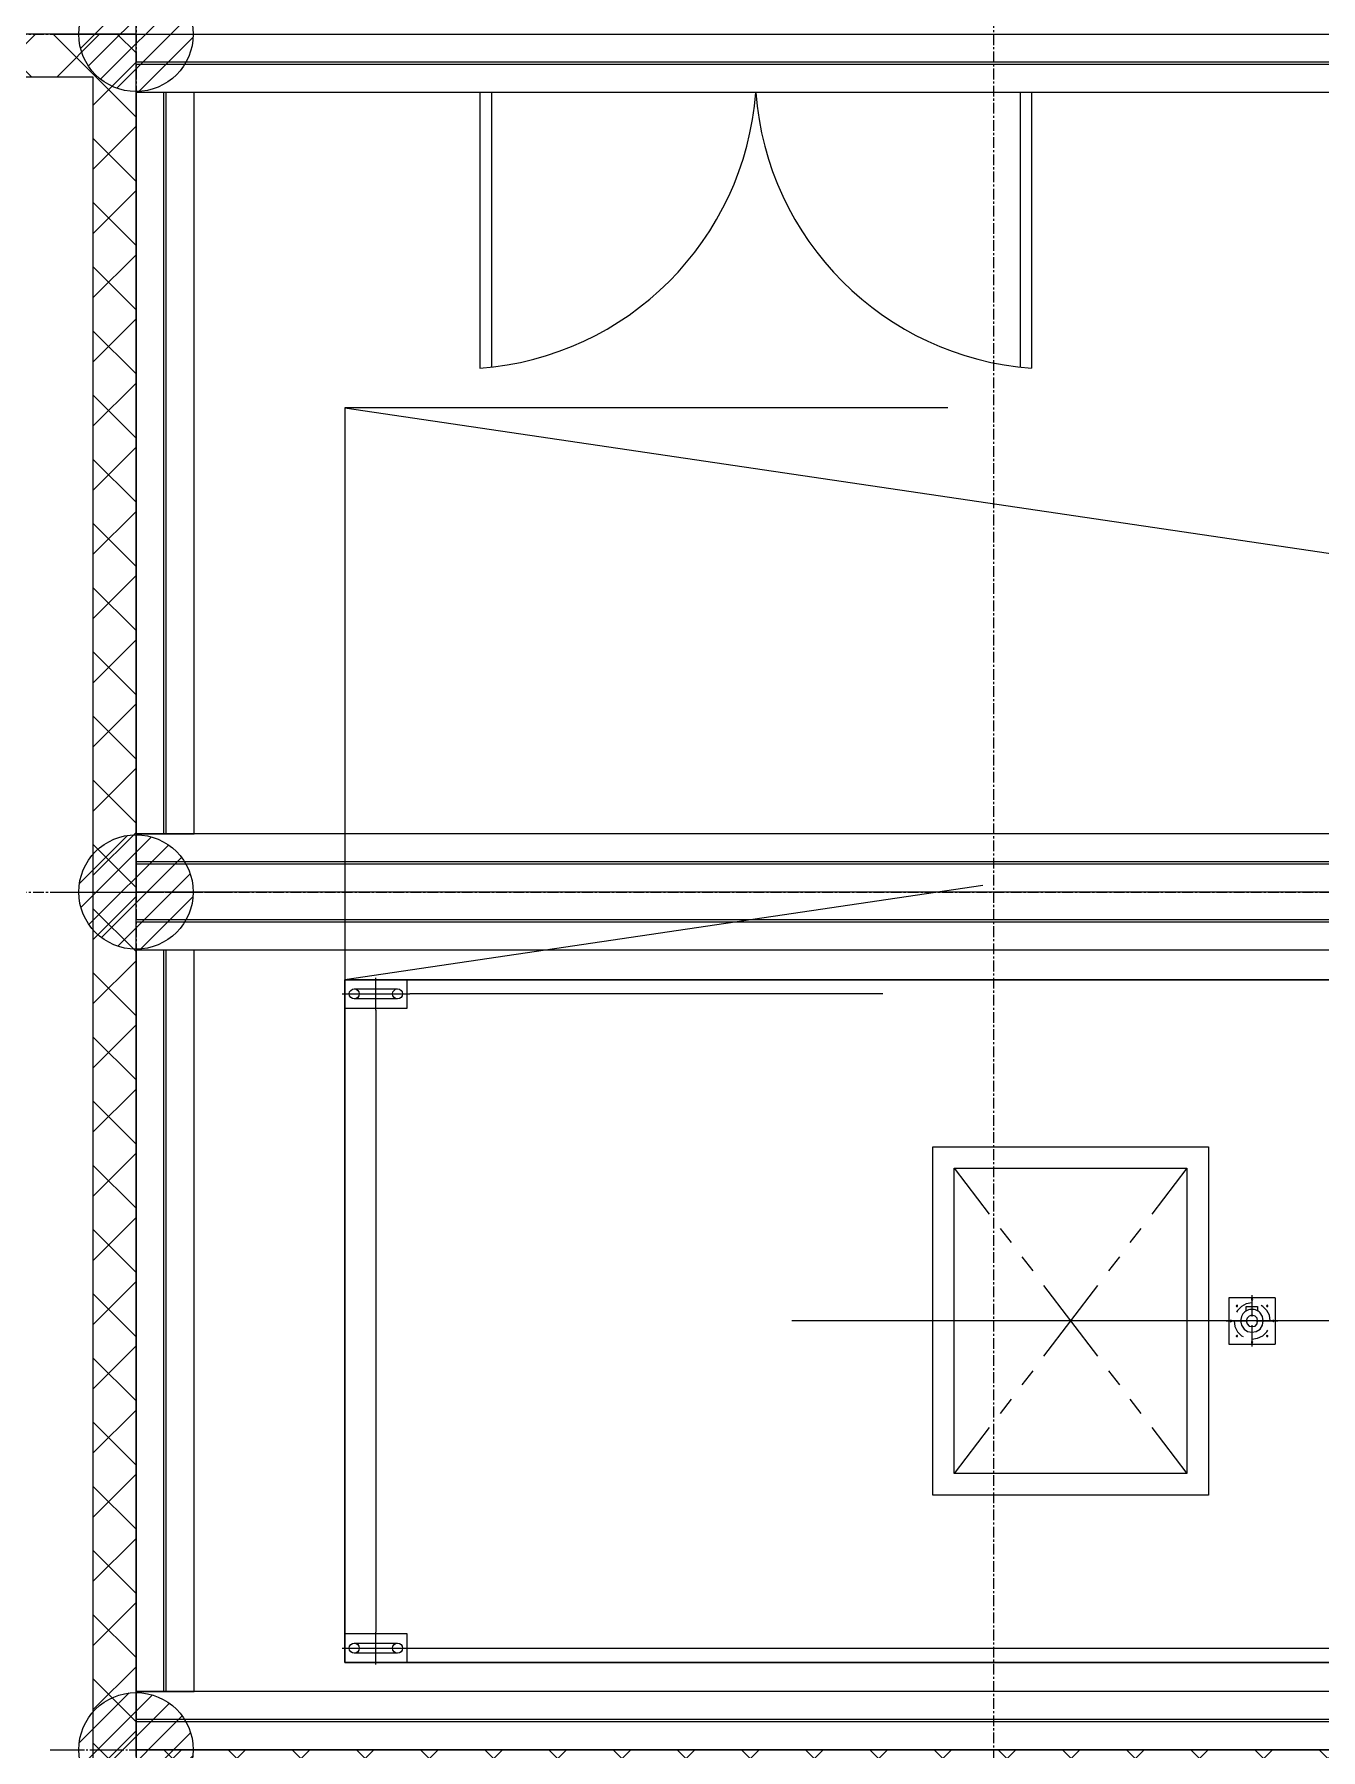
# Model space of a CAD drawing. Header units: millimetres. Extents: x 4080735 to 4152075, y -451436 to -400976.
# Drawn here: x 4114452 to 4118952, y -444662 to -438662 of the extents above; entities that cross this region are included whole.
import ezdxf

# ---------------------------------------------------------------- set-up
doc = ezdxf.new("R2010")
doc.units = ezdxf.units.MM
doc.header["$LTSCALE"] = 60
for name, pattern in [('120', [23, 20, -1, 1, -1]), ('CEN', [62, 60, -1, 0, -1]), ('CEN1', [1.4, 0.8, -0.2, 0.2, -0.2]), ('CENTER', [2, 1.25, -0.25, 0.25, -0.25]), ('DASHED', [19.049999999999997, 12.7, -6.35]), ('HIDDEN', [0.375, 0.25, -0.125])]:
    doc.linetypes.add(name, pattern=pattern)
for name, color, linetype in [('1CEN', 1, 'CEN'), ('1ST FL FW1-2', 3, 'Continuous'), ('CEN', 1, 'CENTER'), ('DIM-SCALE', 7, 'Continuous'), ('DOOR', 3, 'Continuous'), ('EQUIPMENT', 6, 'Continuous'), ('PDF_Geomertry', 7, 'Continuous'), ('PILE', 4, 'Continuous')]:
    doc.layers.add(name, color=color, linetype=linetype)

# ---------------------------------------------------------------- blocks, each defined once
blk = doc.blocks.new('외각')
at = {"color": 8, "linetype": 'HIDDEN', "ltscale": 0.1}
for p, q in [((-15.99999999519787, -12977.7550000003), (-15015.99999999636, -12977.7550000003)), ((-15.99999999519787, -12985.24500000029), (-15015.99999999636, -12985.24500000029)), ((-14918.24499999397, -15676.99999999991), (-14918.24499999412, -13082.99999999895)), ((-14910.75499999398, -15676.99999999991), (-14910.75499999413, -13082.99999999895)), ((-15.99999999519787, -15774.75499999878), (-15015.99999999636, -15774.75499999878)), ((-15.99999999519787, -15782.24499999877), (-15015.99999999636, -15782.24499999877)), ((-15.99999999519787, -15977.7550000003), (-15015.99999999636, -15977.7550000003)), ((-15.99999999519787, -15985.24500000029), (-15015.99999999636, -15985.24500000029)), ((-14918.24499999397, -18676.99999999991), (-14918.24499999412, -16082.99999999895)), ((-14910.75499999398, -18676.99999999991), (-14910.75499999413, -16082.99999999895)), ((-15.99999999519787, -18774.75499999878), (-15015.99999999636, -18774.75499999878)), ((-15.99999999519787, -18782.24499999877), (-15015.99999999636, -18782.24499999877))]:
    blk.add_line(p, q, dxfattribs=at)
at = {"color": 8}
for points in [[(-15.99999999631837, -13082.99999999884), (-15015.99999999632, -13083.00000000093), (-15015.99999999632, -12879.99999999983), (-15.99999999399006, -12879.99999999884)], [(-14812.99999999398, -13082.99999999895), (-15015.99999999398, -13082.99999999895), (-15015.99999999398, -15676.99999999878), (-14812.99999999398, -15677.00000000012)], [(-15.99999999631837, -15676.99999999878), (-15015.99999999632, -15676.99999999668), (-15015.99999999632, -15879.99999999779), (-15.99999999399006, -15879.99999999878)], [(-15.99999999631837, -16082.99999999884), (-15015.99999999632, -16083.00000000093), (-15015.99999999632, -15879.99999999983), (-15.99999999399006, -15879.99999999884)], [(-14812.99999999398, -16082.99999999895), (-15015.99999999398, -16082.99999999895), (-15015.99999999398, -18676.99999999878), (-14812.99999999398, -18677.00000000012)], [(-15.99999999631837, -18676.99999999878), (-15015.99999999632, -18676.99999999668), (-15015.99999999632, -18879.99999999779), (-15.99999999399006, -18879.99999999878)]]:
    blk.add_lwpolyline(points, close=True, dxfattribs=at)
blk = doc.blocks.new('EQ')
at = {"color": 253, "linetype": 'DASHED', "ltscale": 10}
for p, q in [((-0.02178134478162974, 2000), (-0.04356268956325948, 0)), ((13539.97821865522, 2000), (-0.02178134478162974, 2000)), ((13539.97821865522, 2000), (-0.02178134478162974, 0)), ((-0.02178134478162974, 2000), (13539.97821865522, 0)), ((13312.09218961571, -49.70670629665256), (227.8424663498299, -49.70670629665256)), ((109.3117935010232, -106.2955553596839), (109.3335748458048, -2281.704444642179)), ((227.8642476946115, -2338.293293704279), (13312.11397096049, -2338.293293704279))]:
    blk.add_line(p, q, dxfattribs=at)
at = {"color": 253, "linetype": 'CEN1', "ltscale": 500}
blk.add_line((13237.32397476386, -1193.221315810457), (1563.754420954268, -1193.221315810457), dxfattribs=at)
at = {"color": 253}
blk.add_lwpolyline([(-0.02178134478162974, -2388), (-0.02178134478162974, 0), (13539.97821865522, 0), (13539.97821865522, -2388)], close=True, dxfattribs=at)
for centre in [(33.60509940586053, -49.70670629665256), (33.60509940586053, -49.70670629665256), (185.0184875961859, -49.70670629665256), (185.0184875961859, -49.70670629665256), (33.62688075064216, -2338.293293704279), (33.62688075064216, -2338.293293704279), (185.0402689409675, -2338.293293704279), (185.0402689409675, -2338.293293704279)]:
    blk.add_circle(centre, 17.58847864251584, dxfattribs=at)
at = {"layer": 'EQUIPMENT', "color": 253}
blk.add_lwpolyline([(0, -2388), (13540, -2388), (13540, 0), (0, 0)], close=True, dxfattribs=at)
blk.add_lwpolyline([(0, -2388), (13540, -2388), (13540, 0), (0, 0)], close=True, dxfattribs=at)
at = {"layer": 'PDF_Geomertry', "color": 253, "lineweight": 0}
for p, q in [((33.60509940586053, -32.11822765413672), (185.0184875961859, -32.11822765413672)), ((185.0184875961859, -67.2951849391684), (33.60509940586053, -67.2951849391684)), ((33.62688075064216, -2320.704815061763), (185.0402689409675, -2320.704815061763)), ((185.0402689409675, -2355.881772346795), (33.62688075064216, -2355.881772346795))]:
    blk.add_line(p, q, dxfattribs=at)
for points in [[(-0.04356268956325948, 0), (-0.04356268956325948, -99.41341259237379), (218.6671496916097, -99.41341259237379), (218.6671496916097, 0), (-0.04356268956325948, 0)], [(109.3117935010232, -106.2955553596839), (109.3117935010232, 6.882142765447497)], [(-9.218879347899929, -49.70670629665256), (227.8424663498299, -49.70670629665256)], [(2057.234371483792, -1803.461408544332), (2057.234371483792, -584.5074767526239), (3022.303161685239, -584.5074767526239), (3022.303161685239, -1803.461408544332), (2057.234371483792, -1803.461408544332)], [(2132.176382897305, -1726.990030331537), (2132.176382897305, -659.4494879618287), (2945.831784908427, -659.4494879618287), (2945.831784908427, -1726.990030331537), (2132.176382897305, -1726.990030331537)], [(2132.176382897305, -659.4494879618287), (2254.530663532321, -820.0390684669837)], [(2945.831395947258, -659.4525980092585), (2823.477115380461, -820.0421796105802)], [(2292.765962925507, -870.5112349577248), (2331.00165134808, -919.4524799669161)], [(2785.24181591894, -870.5143460994586), (2747.006127564935, -919.4555922010913)], [(2369.237339702318, -969.9246453614905), (2407.473028056556, -1018.865892558359)], [(2710.299804505543, -969.9277586918324), (2672.064116082969, -1018.869003701024)], [(2444.179351184168, -1069.338059047237), (2633.828427728848, -1317.104572574608)], [(2633.828427728848, -1069.341169095598), (2444.179351184168, -1317.107684811577)], [(3254.780690002372, -1112.182067214511), (3092.661355717923, -1112.182067214511), (3092.661355717923, -1274.301012537442), (3254.780690002372, -1274.301012537442)], [(3123.251773373806, -1141.241565236822), (3123.251773373806, -1139.712200419046), (3121.722408078844, -1138.182834507897), (3120.193042783882, -1139.712200419046), (3118.663677488919, -1141.241565236822), (3120.193042783882, -1142.770928956568), (3123.251773373806, -1142.770928956568), (3123.251773373806, -1141.241565236822)], [(3123.251773373806, -1142.770928956568), (3118.663677488919, -1138.182834507897)], [(3173.720828379621, -1130.53445266746), (3153.838301555021, -1133.593183394521), (3137.014505320229, -1142.769373387098), (3123.249828636413, -1156.535216680728), (3120.190709085553, -1162.652678132989)], [(3176.781114813872, -1118.299529760145), (3175.25174945069, -1116.770164946094), (3172.193018860766, -1116.770164946094), (3172.193018860766, -1121.358260489069), (3175.25174945069, -1121.358260489069), (3176.781114813872, -1118.299529760145)], [(3173.720828379621, -1103.005877222866), (3173.720828379621, -1177.947888432071)], [(3173.722384155844, -1121.358260489069), (3173.722384155844, -1115.240797941573)], [(3237.957282728632, -1191.712176155299), (3237.957282728632, -1193.241539875977), (3234.898552070488, -1173.359792889096), (3225.721971339779, -1156.535216680728), (3211.956905694911, -1142.770928956568), (3205.839444515179, -1139.710642660037)], [(3228.781090890756, -1141.241565236822), (3228.781090890756, -1139.712200419046), (3227.25172559591, -1138.182834507897), (3225.722360301064, -1139.712200419046), (3224.192995006102, -1141.241565236822), (3225.722360301064, -1142.770928956568), (3228.781090890756, -1142.770928956568), (3228.781090890756, -1141.241565236822)], [(3224.192995006102, -1142.770928956568), (3228.781090890756, -1138.182834507897)], [(3254.780301041086, -1112.182067214511), (3254.780301041086, -1274.301012537442)], [(3083.485163880163, -1193.241539875977), (3158.427175362012, -1193.241539875977)], [(3101.839103332139, -1193.241539875977), (3101.839103332139, -1191.712176155299), (3097.251007447368, -1191.712176155299), (3097.251007447368, -1194.770906880498), (3098.780372742214, -1196.300270603038), (3101.839103332139, -1194.770906880498), (3101.839103332139, -1193.241539875977), (3095.721253191237, -1193.241539875977)], [(3111.013739325339, -1193.241539875977), (3114.072469915263, -1213.123290144838), (3123.249050714192, -1231.477230076678), (3137.014116359176, -1245.241517798975), (3143.131577538792, -1248.300248525105)], [(3153.83907940879, -1158.064583684318), (3153.83907940879, -1142.769373387098), (3193.604133126442, -1142.769373387098)], [(3193.604133126442, -1193.241539875977), (3192.07476783148, -1184.065349884331), (3184.427552327397, -1176.418521426618), (3173.721606301842, -1173.359792889096), (3164.545025502797, -1176.418521426618), (3156.897810067167, -1184.065349884331), (3153.83907940879, -1193.241539875977), (3156.897810067167, -1203.947096872143), (3164.545025502797, -1211.595480900258), (3173.721606301842, -1213.123290144838), (3184.427552327397, -1211.595480900258), (3192.07476783148, -1203.947096872143), (3193.604133126442, -1193.241539875977)], [(3189.016037173336, -1193.241539875977), (3263.958048655069, -1193.241539875977)], [(3193.604133126442, -1142.770928956568), (3193.604133126442, -1158.06613925565)], [(3251.723126227502, -1193.241539875977), (3250.19376093254, -1191.712176155299), (3247.135030342615, -1191.712176155299), (3245.6052760866, -1193.241539875977), (3247.135030342615, -1194.770906880498), (3248.664395637694, -1196.300270603038), (3250.19376093254, -1194.770906880498), (3251.723126227502, -1193.241539875977), (3245.6052760866, -1193.241539875977)], [(3123.251773373806, -1246.77088261582), (3123.251773373806, -1245.241517798975), (3121.722408078844, -1243.712150794454), (3120.193042783882, -1245.241517798975), (3118.663677488919, -1246.77088261582), (3120.193042783882, -1248.300248525105), (3123.251773373806, -1248.300248525105), (3123.251773373806, -1246.77088261582)], [(3123.251773373806, -1243.712150794454), (3118.663677488919, -1248.300248525105)], [(3173.720828379621, -1208.536750174128), (3173.720828379621, -1283.478760289028)], [(3173.720828379621, -1257.477994087152), (3193.603355204104, -1254.41926554963), (3211.956516733859, -1245.243073369376), (3225.721193417558, -1231.477230076678), (3228.780312968418, -1225.359768621624)], [(3228.781090890756, -1246.77088261582), (3228.781090890756, -1245.241517798975), (3227.25172559591, -1243.712150794454), (3224.192995006102, -1246.77088261582), (3225.722360301064, -1248.300248525105), (3228.781090890756, -1248.300248525105), (3228.781090890756, -1246.77088261582)], [(3224.192995006102, -1243.712150794454), (3228.781090890756, -1248.300248525105)], [(3176.781114813872, -1268.183553271927), (3175.25174945069, -1266.65418736171), (3173.722384155844, -1265.124822545797), (3172.193018860766, -1266.65418736171), (3172.193018860766, -1269.71291808784), (3173.722384155844, -1271.242281811312), (3175.25174945069, -1269.71291808784), (3176.781114813872, -1268.183553271927)], [(3173.722384155844, -1265.124822545797), (3173.722384155844, -1271.242281811312)], [(2407.473028056556, -1367.579851302318), (2369.237339702318, -1416.521096308716)], [(2672.064116082969, -1367.576737971045), (2710.299804505543, -1416.517985167913)], [(2331.00165134808, -1466.993261705153), (2292.765962925507, -1517.463873717934)], [(2747.006127564935, -1466.990151656792), (2785.24181591894, -1517.4607625762)], [(2254.530274571269, -1566.406675390899), (2132.175994004589, -1726.99625371024)], [(2823.477504341514, -1566.40356206242), (2945.831784908427, -1726.993143661879)], [(-9.197098003118299, -2338.293293704279), (227.8642476946115, -2338.293293704279)], [(-0.02178134478162974, -2288.586587407626), (-0.02178134478162974, -2388), (218.6889310363913, -2388), (218.6889310363913, -2288.586587407626), (-0.02178134478162974, -2288.586587407626)], [(109.3335748458048, -2394.88214276731), (109.3335748458048, -2281.704444642179)]]:
    blk.add_lwpolyline(points, dxfattribs=at)
blk.add_lwpolyline([(3213.487437873264, -1193.241539875977), (3210.428707283456, -1177.946332859807), (3202.781491779257, -1165.711409953423, 0.5419022632257263), (3137.016061096452, -1177.946332859807), (3133.957330506644, -1193.241539875977), (3137.016061096452, -1208.536750174128), (3146.192641895497, -1222.301037896425), (3158.427953215898, -1229.947863072157), (3173.722384155844, -1233.006594892591), (3189.016426134389, -1229.947863072157), (3202.781491779257, -1222.301037896425), (3210.428707283456, -1208.536750174128)], format="xyb", close=True, dxfattribs=at)
blk = doc.blocks.new('406.9X9')
at = {"layer": 'PILE', "linetype": 'ByBlock'}
h = blk.add_hatch(dxfattribs=at)
h.set_pattern_fill('ANSI31', color=256, scale=500, style=0)
h.set_pattern_definition([(45, (0, 0), (-44.19417382415921, 44.19417382415922), [])])
edge = h.paths.add_edge_path()
edge.add_arc((0, 0), 200, 0, 360)
at = {"layer": 'CEN', "linetype": '120', "ltscale": 0.1}
for p, q in [((-2.041279203118641e-13, -300.0000000002728), (1.36932592852984e-13, 299.9999999997272)), ((-300.0000000006585, -9.311919391659459e-10), (299.9999999993414, -9.314477345508195e-10))]:
    blk.add_line(p, q, dxfattribs=at)
at = {"layer": 'PILE', "linetype": 'ByBlock'}
blk.add_circle((0, 0), 200, dxfattribs=at)

msp = doc.modelspace()

# ---------------------------------------------------------------- block references
at = {"color": 8}
msp.add_blockref('외각', (4129823.760404499, -425782.0035934308), dxfattribs=at)

# ---------------------------------------------------------------- next in the draw order: block references
at = {"layer": 'EQUIPMENT', "color": 3}
msp.add_blockref('EQ', (4115537.760404503, -441968.7822776194), dxfattribs=at)

# ---------------------------------------------------------------- next in the draw order: hatches: boundary and pattern name
at = {"layer": '1ST FL FW1-2'}
h = msp.add_hatch(dxfattribs=at)
h.set_pattern_fill('ANSI37', color=8, scale=50)
h.set_pattern_definition([(45, (-108366.3274922878, 160913.1576123672), (-112.2532015133644, 112.2532015133644), []), (135, (-108366.3274922878, 160913.1576123672), (-112.2532015133644, -112.2532015133644), [])])
h.paths.add_polyline_path([(4099657.7604045, -438662.0035934295), (4099657.759681344, -438812.0035934278), (4114657.760404503, -438812.0751857657), (4114657.760404503, -444812.0035934268), (4129957.600489838, -444812.003593602), (4129973.760319165, -429662.1635933397), (4129823.760404499, -429662.0035934308), (4129807.760404504, -444662.0035936003), (4114807.760404503, -444662.0035934286), (4114807.760404503, -438662.0759089188)])

# ---------------------------------------------------------------- next in the draw order: linework, layer by layer
at = {"layer": '1CEN', "color": 1, "linetype": 'CENTER', "ltscale": 0.5}
for p, q in [((4114807.760404488, -407162.0759087493), (4114807.760404488, -445662.0759087484)), ((4117807.760404488, -407162.0759087493), (4117807.760404488, -445662.0759087484)), ((4093807.760404488, -438662.0759087484), (4130807.760404488, -438662.0759087484)), ((4093807.760404488, -441662.0759087484), (4130807.760404488, -441662.0759087484))]:
    msp.add_line(p, q, dxfattribs=at)
at = {"layer": '1ST FL FW1-2', "color": 8}
for points in [[(4129973.760319165, -429662.1635933397), (4129957.600489838, -444812.003593602), (4114657.760404503, -444812.0035934268), (4114657.760404503, -438812.0751857657), (4099657.759681344, -438812.0035934278)], [(4129823.760404499, -429662.0035934308), (4129807.760404504, -444662.0035936003), (4114807.760404503, -444662.0035934286), (4114807.760404503, -438662.0759089188), (4099657.7604045, -438662.0035934295)]]:
    msp.add_lwpolyline(points, dxfattribs=at)
at = {"layer": 'DOOR', "color": 8}
for p, q in [((4116010.760404505, -438865.0035934317), (4116010.760404493, -439830.0035934299)), ((4116050.760404505, -438865.0035934317), (4116050.760404494, -439826.2492836797)), ((4117900.760404507, -438865.003593455), (4117900.760404496, -439826.249283703)), ((4117940.76040451, -438865.003593455), (4117940.760404498, -439830.0035934531))]:
    msp.add_line(p, q, dxfattribs=at)
for centre, start, end in [((4115933.072230543, -438787.3154194671), 274.2610965970434, 355.7389034049236), ((4118018.448578474, -438787.3154194932), 184.2610965950764, 265.7389034029566)]:
    msp.add_arc(centre, 1045.578347374056, start, end, dxfattribs=at)

# ---------------------------------------------------------------- next in the draw order: block references
at = {"layer": 'DIM-SCALE'}
for p in [(4114807.760404503, -438662.0759087484), (4114807.760404503, -441662.0759087484), (4114807.760404503, -444662.0759087484)]:
    msp.add_blockref('406.9X9', p, dxfattribs=at)

doc.saveas('drawing.dxf')
